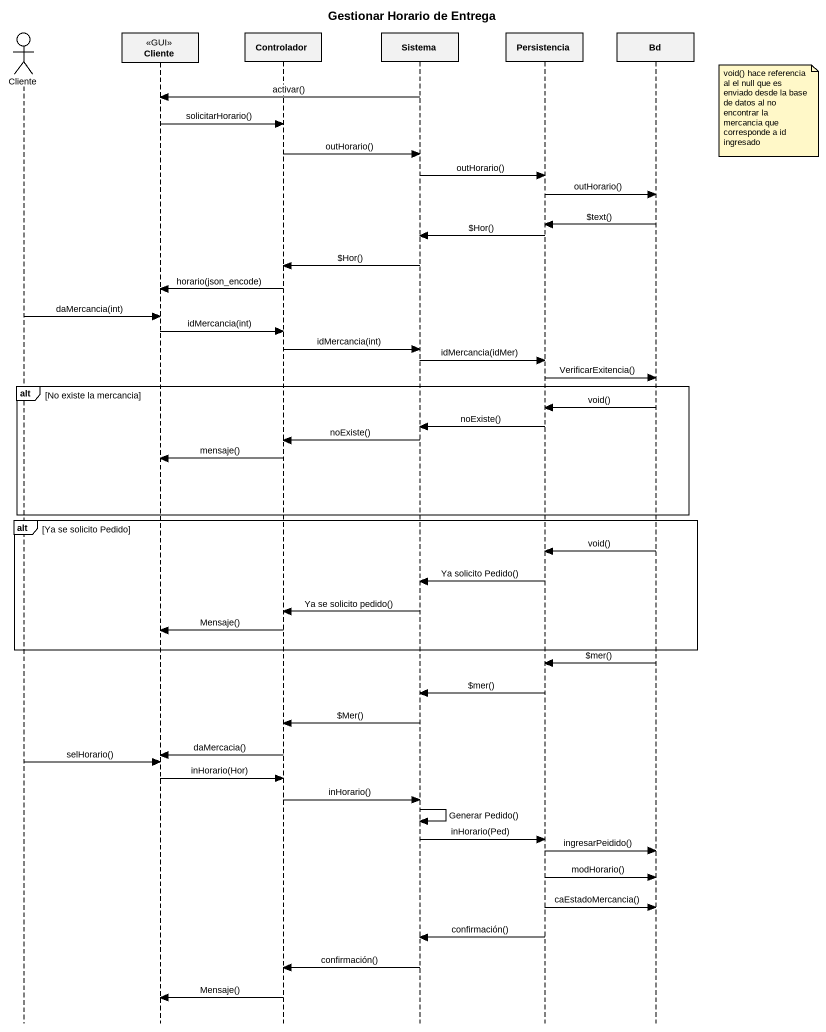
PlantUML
@startuml
title Gestionar Horario de Entrega
hide footbox
actor Cliente
participant "Cliente" as Cliente_2 <<GUI>>
participant Controlador
participant Sistema
participant Persistencia
participant Bd

Sistema -> Cliente_2 : activar()
note right of Bd : void() hace referencia al el null que es enviado desde la base de datos al no encontrar la mercancia que corresponde a id ingresado
Cliente_2 -> Controlador : solicitarHorario()
Controlador -> Sistema : outHorario()
Sistema -> Persistencia : outHorario()
Persistencia -> Bd : outHorario()
Bd -> Persistencia : ~$text()
Persistencia -> Sistema : ~$Hor()
Sistema -> Controlador : ~$Hor()
Controlador -> Cliente_2 : horario(json_encode)
Cliente -> Cliente_2 : daMercancia(int)
Cliente_2 -> Controlador : idMercancia(int)
Controlador -> Sistema : idMercancia(int)
Sistema -> Persistencia : idMercancia(idMer)
Persistencia -> Bd : VerificarExitencia()
alt No existe la mercancia
  Bd -> Persistencia : void()
  Persistencia -> Sistema : noExiste()
  Sistema -> Controlador : noExiste()
  Controlador -> Cliente_2 : mensaje()
end
alt Ya se solicito Pedido
  Bd -> Persistencia : void()
  Persistencia -> Sistema : Ya solicito Pedido()
  Sistema -> Controlador : Ya se solicito pedido()
  Controlador -> Cliente_2 : Mensaje()
end
Bd -> Persistencia : ~$mer()
Persistencia -> Sistema : ~$mer()
Sistema -> Controlador : ~$Mer()
Controlador -> Cliente_2 : daMercacia()
Cliente -> Cliente_2 : selHorario()
Cliente_2 -> Controlador : inHorario(Hor)
Controlador -> Sistema : inHorario()
Sistema -> Sistema : Generar Pedido()
Sistema -> Persistencia : inHorario(Ped)
Persistencia -> Bd : ingresarPeidido()
Persistencia -> Bd : modHorario()
Persistencia -> Bd : caEstadoMercancia()
Persistencia -> Sistema : confirmación()
Sistema -> Controlador : confirmación()
Controlador -> Cliente_2 : Mensaje()
@enduml
